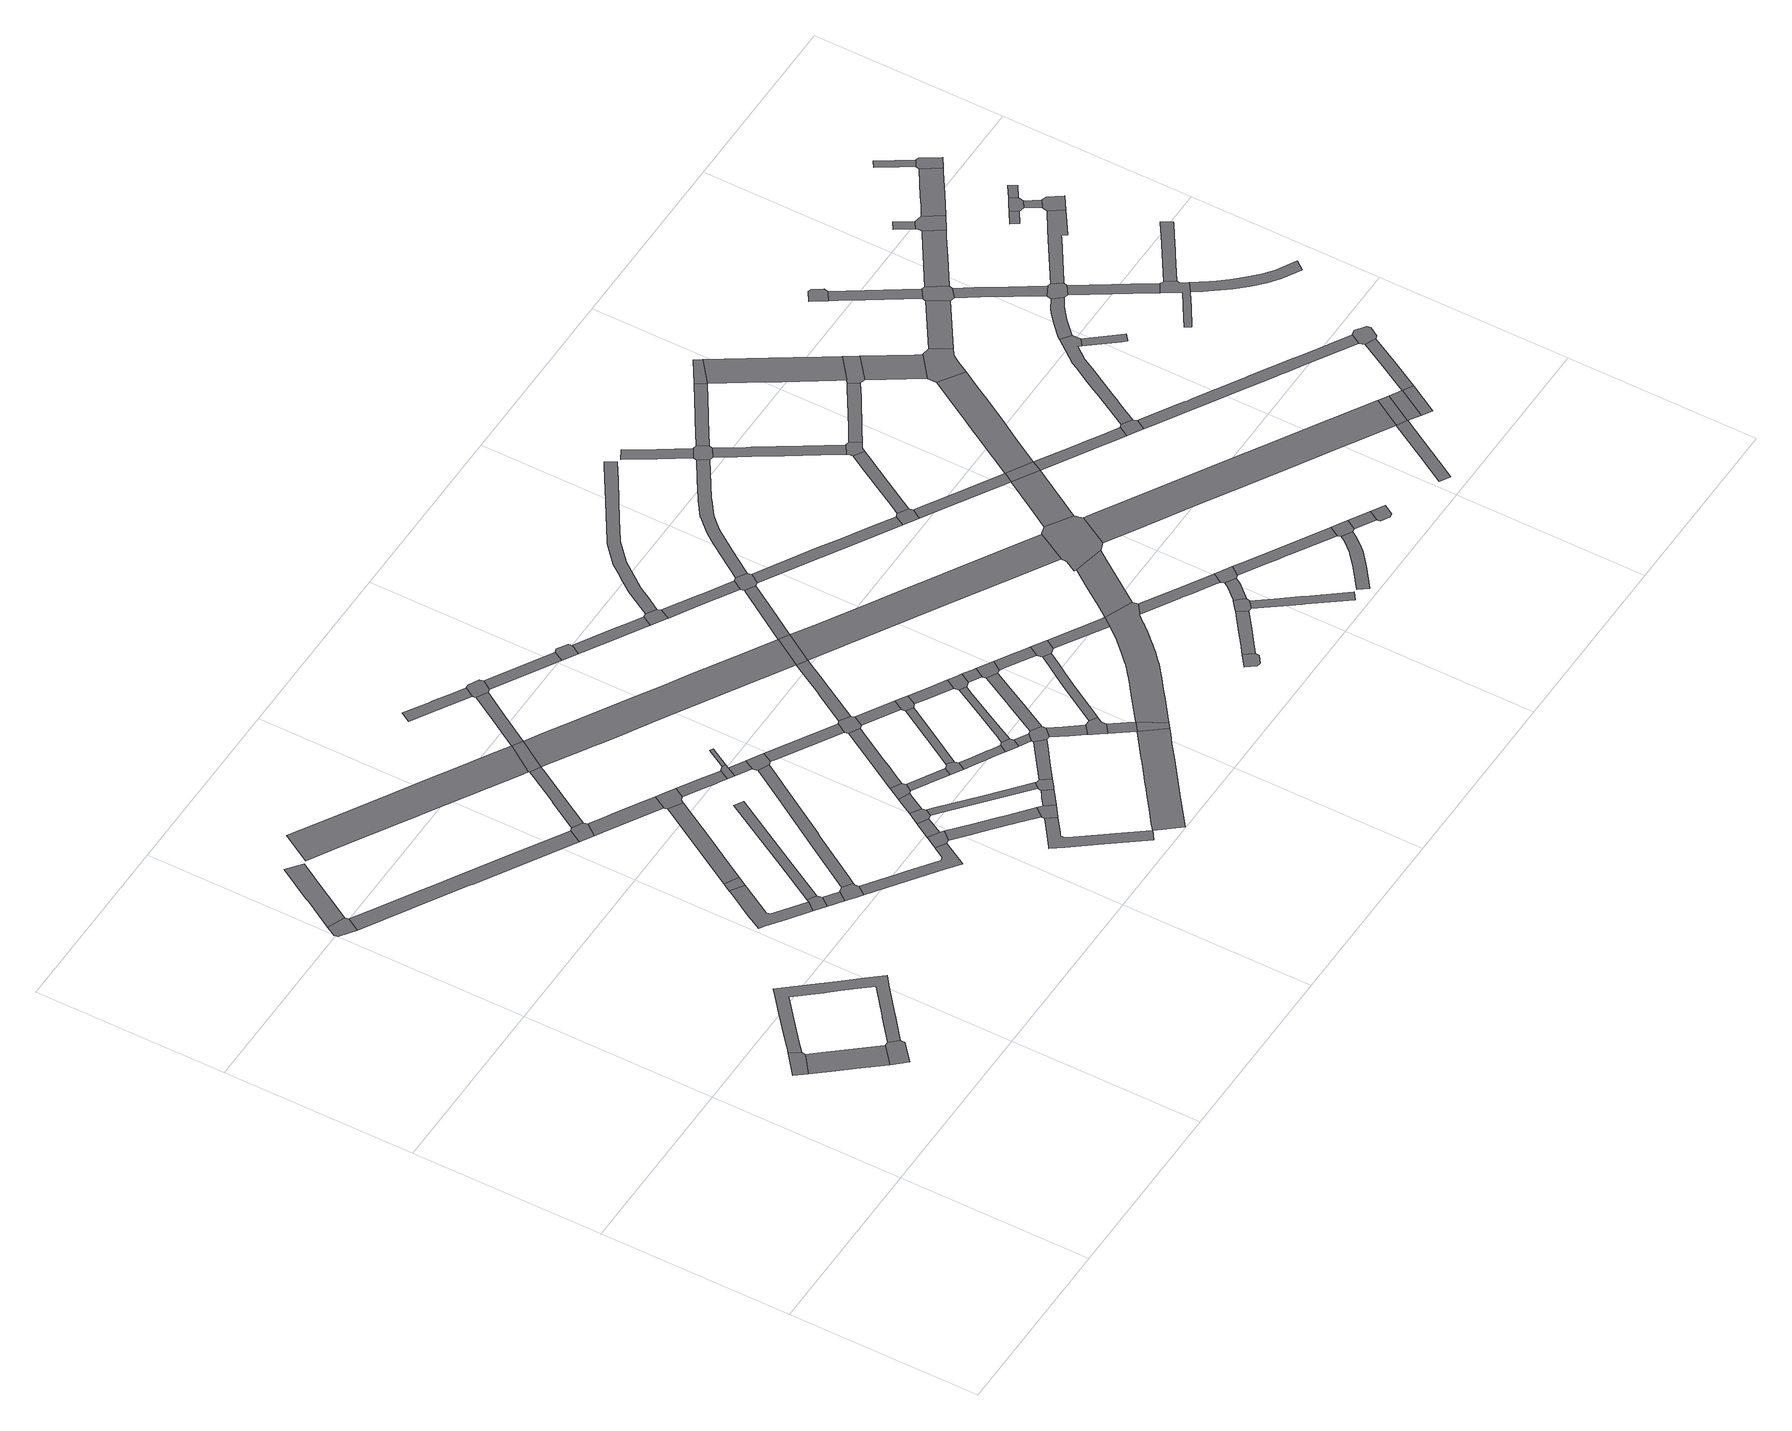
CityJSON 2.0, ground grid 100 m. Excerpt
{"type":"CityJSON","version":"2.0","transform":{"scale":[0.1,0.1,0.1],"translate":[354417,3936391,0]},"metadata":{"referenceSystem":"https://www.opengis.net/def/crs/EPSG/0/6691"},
"CityObjects":{
"road1":{"type":"Road","geometry":[{"type":"MultiSurface","lod":"1","boundaries":[[[0,1,2,3,4]]]}]},
"road2":{"type":"Road","attributes":{"RoadStructureAttribute.sectionType":"1"},"geometry":[{"type":"MultiSurface","lod":"1","boundaries":[[[5,6,7,8,9,10,0,4]]]}]},
"road3":{"type":"Road","geometry":[{"type":"MultiSurface","lod":"1","boundaries":[[[11,12,13,8,7,14]]]}]},
"road4":{"type":"Road","geometry":[{"type":"MultiSurface","lod":"1","boundaries":[[[15,16,17,18,19,20]]]}]},
"road5":{"type":"Road","attributes":{"RoadStructureAttribute.sectionType":"1"},"geometry":[{"type":"MultiSurface","lod":"1","boundaries":[[[1,21,22,23,24,25,26,27,28,29,30,31,32,13,12,33,34,35,36,37,38,39,40,41,42,43,44,45,46,47,2]]]}]},
"road6":{"type":"Road","attributes":{"RoadStructureAttribute.sectionType":"1"},"geometry":[{"type":"MultiSurface","lod":"1","boundaries":[[[48,49,17,16,50,51,52,53]]]}]},
"road7":{"type":"Road","attributes":{"RoadStructureAttribute.sectionType":"1"},"geometry":[{"type":"MultiSurface","lod":"1","boundaries":[[[54,55,56,57,58,59,60,61,62,63,64,65,15,20]]]}]},
"road8":{"type":"Road","attributes":{"RoadStructureAttribute.sectionType":"1"},"geometry":[{"type":"MultiSurface","lod":"1","boundaries":[[[66,67,68,69,70,71,72,73,74,75,76,77,78,79,80]]]}]},
"road9":{"type":"Road","geometry":[{"type":"MultiSurface","lod":"1","boundaries":[[[79,81,82,83,84,80]]]}]},
"road10":{"type":"Road","geometry":[{"type":"MultiSurface","lod":"1","boundaries":[[[85,72,71,86,87]]]}]},
"road11":{"type":"Road","attributes":{"RoadStructureAttribute.sectionType":"1"},"geometry":[{"type":"MultiSurface","lod":"1","boundaries":[[[82,81,88,89]]]}]},
"road12":{"type":"Road","geometry":[{"type":"MultiSurface","lod":"1","boundaries":[[[88,90,91,92,93,94,95,96,89]]]}]},
"road13":{"type":"Road","attributes":{"function":"2","RoadStructureAttribute.sectionType":"1"},"geometry":[{"type":"MultiSurface","lod":"1","boundaries":[[[97,98,99,100,101,102,103,104,105,106,107,108,109,110,111]]]}]},
"road14":{"type":"Road","geometry":[{"type":"MultiSurface","lod":"1","boundaries":[[[112,113,58,57,114,115,116]]]}]},
"road15":{"type":"Road","attributes":{"RoadStructureAttribute.sectionType":"1"},"geometry":[{"type":"MultiSurface","lod":"1","boundaries":[[[117,118,87,86,119,120,121]]]}]},
"road16":{"type":"Road","attributes":{"RoadStructureAttribute.sectionType":"1"},"geometry":[{"type":"MultiSurface","lod":"1","boundaries":[[[122,123,124,125,84,83]]]}]},
"road17":{"type":"Road","attributes":{"RoadStructureAttribute.sectionType":"1"},"geometry":[{"type":"MultiSurface","lod":"1","boundaries":[[[92,126,127,128,129,130,131,132,133,134,135,136,93]]]}]},
"road18":{"type":"Road","attributes":{"RoadStructureAttribute.sectionType":"1"},"geometry":[{"type":"MultiSurface","lod":"1","boundaries":[[[137,138,139,140,116,115,141,142,143]]]}]},
"road19":{"type":"Road","attributes":{"RoadStructureAttribute.sectionType":"1"},"geometry":[{"type":"MultiSurface","lod":"1","boundaries":[[[144,145,146,147,148,149,150,151,96,95]]]}]},
"road20":{"type":"Road","geometry":[{"type":"MultiSurface","lod":"1","boundaries":[[[152,153,154,155,143,142,156,117,121]]]}]},
"road21":{"type":"Road","geometry":[{"type":"MultiSurface","lod":"1","boundaries":[[[157,158,131,130,159,160,161]]]}]},
"road22":{"type":"Road","geometry":[{"type":"MultiSurface","lod":"1","boundaries":[[[162,105,104,163,164,165]]]}]},
"road23":{"type":"Road","attributes":{"RoadStructureAttribute.sectionType":"1"},"geometry":[{"type":"MultiSurface","lod":"1","boundaries":[[[166,167,157,161]]]}]},
"road24":{"type":"Road","attributes":{"RoadStructureAttribute.sectionType":"1"},"geometry":[{"type":"MultiSurface","lod":"1","boundaries":[[[168,169,170,171,154,153,172,173,174,175]]]}]},
"road25":{"type":"Road","geometry":[{"type":"MultiSurface","lod":"1","boundaries":[[[176,167,166,177,178,179]]]}]},
"road26":{"type":"Road","attributes":{"RoadStructureAttribute.sectionType":"1"},"geometry":[{"type":"MultiSurface","lod":"1","boundaries":[[[180,181,182,183,184,185,160,159,186,187,188,189,190,191,192,193,194]]]}]},
"road27":{"type":"Road","geometry":[{"type":"MultiSurface","lod":"1","boundaries":[[[195,196,168,175,197,198]]]}]},
"road28":{"type":"Road","attributes":{"RoadStructureAttribute.sectionType":"1"},"geometry":[{"type":"MultiSurface","lod":"1","boundaries":[[[199,200,201,202,203,176,179]]]}]},
"road29":{"type":"Road","attributes":{"RoadStructureAttribute.sectionType":"1"},"geometry":[{"type":"MultiSurface","lod":"1","boundaries":[[[204,205,206,207,208,209,210,211,212,213,214,215,216]]]}]},
"road30":{"type":"Road","attributes":{"RoadStructureAttribute.sectionType":"1"},"geometry":[{"type":"MultiSurface","lod":"1","boundaries":[[[197,217,218,219,198]]]}]},
"road31":{"type":"Road","geometry":[{"type":"MultiSurface","lod":"1","boundaries":[[[220,201,200,221,222,223,224]]]}]},
"road32":{"type":"Road","attributes":{"RoadStructureAttribute.sectionType":"1"},"geometry":[{"type":"MultiSurface","lod":"1","boundaries":[[[225,105,162,226,227,228]]]}]},
"road33":{"type":"Road","geometry":[{"type":"MultiSurface","lod":"1","boundaries":[[[229,230,196,195]]]}]},
"road34":{"type":"Road","attributes":{"RoadStructureAttribute.sectionType":"1"},"geometry":[{"type":"MultiSurface","lod":"1","boundaries":[[[231,232,233,234,235,236,237,238,239]]]}]},
"road35":{"type":"Road","geometry":[{"type":"MultiSurface","lod":"1","boundaries":[[[149,148,240,241,219,218]]]}]},
"road36":{"type":"Road","geometry":[{"type":"MultiSurface","lod":"1","boundaries":[[[242,194,193,204,216,243]]]}]},
"road37":{"type":"Road","attributes":{"RoadStructureAttribute.sectionType":"1"},"geometry":[{"type":"MultiSurface","lod":"1","boundaries":[[[244,245,178,177,246,247,248,249,250]]]}]},
"road38":{"type":"Road","attributes":{"RoadStructureAttribute.sectionType":"1"},"geometry":[{"type":"MultiSurface","lod":"1","boundaries":[[[251,222,221,252]]]}]},
"road39":{"type":"Road","attributes":{"RoadStructureAttribute.sectionType":"1"},"geometry":[{"type":"MultiSurface","lod":"1","boundaries":[[[253,254,255,256,257,242,243]]]}]},
"road40":{"type":"Road","attributes":{"function":"2","RoadStructureAttribute.sectionType":"1"},"geometry":[{"type":"MultiSurface","lod":"1","boundaries":[[[164,258,259,260,113,112,261,262,263,165,264,265,266,267,268,269,270,271,272,273,274,275,276,277,278,279,280,281,282,162,165]]]}]},
"road41":{"type":"Road","geometry":[{"type":"MultiSurface","lod":"1","boundaries":[[[227,283,284,285,286,239,238,228]]]}]},
"road42":{"type":"Road","attributes":{"RoadStructureAttribute.sectionType":"1"},"geometry":[{"type":"MultiSurface","lod":"1","boundaries":[[[223,287,288,289,290,291,292,293,294,224]]]}]},
"road43":{"type":"Road","attributes":{"RoadStructureAttribute.sectionType":"1"},"geometry":[{"type":"MultiSurface","lod":"1","boundaries":[[[295,296,297,241,240,298,299]]]}]},
"road44":{"type":"Road","geometry":[{"type":"MultiSurface","lod":"1","boundaries":[[[300,301,302,303,251,252,304,305]]]}]},
"road45":{"type":"Road","geometry":[{"type":"MultiSurface","lod":"1","boundaries":[[[249,255,254,306,307,308,309,310,311,312,250]]]}]},
"road46":{"type":"Road","attributes":{"RoadStructureAttribute.sectionType":"1"},"geometry":[{"type":"MultiSurface","lod":"1","boundaries":[[[313,314,315,300,305,316,317,318,319,320]]]}]},
"road47":{"type":"Road","attributes":{"RoadStructureAttribute.sectionType":"1"},"geometry":[{"type":"MultiSurface","lod":"1","boundaries":[[[321,322,284,283,323,324]]]}]},
"road48":{"type":"Road","attributes":{"RoadStructureAttribute.sectionType":"1"},"geometry":[{"type":"MultiSurface","lod":"1","boundaries":[[[325,326,327,328,329,310,309]]]}]},
"road49":{"type":"Road","geometry":[{"type":"MultiSurface","lod":"1","boundaries":[[[330,331,295,299,292,291,332,333]]]}]},
"road50":{"type":"Road","attributes":{"RoadStructureAttribute.sectionType":"1"},"geometry":[{"type":"MultiSurface","lod":"1","boundaries":[[[334,335,336,337,338,339,340,341,342,343,344,345,346,347,348,349,350,211,351]]]}]},
"road51":{"type":"Road","attributes":{"RoadStructureAttribute.sectionType":"1"},"geometry":[{"type":"MultiSurface","lod":"1","boundaries":[[[352,353,354,355,356,357,358,359,302,301]]]}]},
"road52":{"type":"Road","geometry":[{"type":"MultiSurface","lod":"1","boundaries":[[[319,360,361,362,363,364,320]]]}]},
"road53":{"type":"Road","attributes":{"RoadStructureAttribute.sectionType":"1"},"geometry":[{"type":"MultiSurface","lod":"1","boundaries":[[[362,361,365,366]]]}]},
"road54":{"type":"Road","attributes":{"RoadStructureAttribute.sectionType":"1"},"geometry":[{"type":"MultiSurface","lod":"1","boundaries":[[[332,367,368,369,333]]]}]},
"road55":{"type":"Road","geometry":[{"type":"MultiSurface","lod":"1","boundaries":[[[370,371,372,321,324,373]]]}]},
"road56":{"type":"Road","geometry":[{"type":"MultiSurface","lod":"1","boundaries":[[[365,328,327,374,375,376,377,378,366]]]}]},
"road57":{"type":"Road","geometry":[{"type":"MultiSurface","lod":"1","boundaries":[[[379,380,368,367,356,355,381]]]}]},
"road58":{"type":"Road","attributes":{"RoadStructureAttribute.sectionType":"1"},"geometry":[{"type":"MultiSurface","lod":"1","boundaries":[[[382,383,384,385,375,374]]]}]},
"road59":{"type":"Road","attributes":{"RoadStructureAttribute.sectionType":"1"},"geometry":[{"type":"MultiSurface","lod":"1","boundaries":[[[386,387,388,389,390,391,392,393,394,364,363]]]}]},
"road60":{"type":"Road","geometry":[{"type":"MultiSurface","lod":"1","boundaries":[[[384,383,395,396,397,398,399,400,401,402,403]]]}]},
"road61":{"type":"Road","attributes":{"RoadStructureAttribute.sectionType":"1"},"geometry":[{"type":"MultiSurface","lod":"1","boundaries":[[[404,398,397,342]]]}]},
"road62":{"type":"Road","attributes":{"RoadStructureAttribute.sectionType":"1"},"geometry":[{"type":"MultiSurface","lod":"1","boundaries":[[[405,406,407,408,409,410,411,370,373]]]}]},
"road63":{"type":"Road","attributes":{"RoadStructureAttribute.sectionType":"1"},"geometry":[{"type":"MultiSurface","lod":"1","boundaries":[[[412,413,414,415,416,417,379,381]]]}]},
"road64":{"type":"Road","attributes":{"RoadStructureAttribute.sectionType":"1"},"geometry":[{"type":"MultiSurface","lod":"1","boundaries":[[[418,419,420,421,422,423,377,376]]]}]},
"road65":{"type":"Road","geometry":[{"type":"MultiSurface","lod":"1","boundaries":[[[404,342,341,424]]]}]},
"road66":{"type":"Road","geometry":[{"type":"MultiSurface","lod":"1","boundaries":[[[414,425,390,389,426,427,428,415]]]}]},
"road67":{"type":"Road","geometry":[{"type":"MultiSurface","lod":"1","boundaries":[[[275,274,429,430]]]}]},
"road68":{"type":"Road","attributes":{"RoadStructureAttribute.sectionType":"1"},"geometry":[{"type":"MultiSurface","lod":"1","boundaries":[[[426,431,432,433,434,427]]]}]},
"road69":{"type":"Road","geometry":[{"type":"MultiSurface","lod":"1","boundaries":[[[408,435,436,437,438,439,409]]]}]},
"road70":{"type":"Road","attributes":{"RoadStructureAttribute.sectionType":"1"},"geometry":[{"type":"MultiSurface","lod":"1","boundaries":[[[402,440,441,442,443,444,445,446,447,403]]]}]},
"road71":{"type":"Road","geometry":[{"type":"MultiSurface","lod":"1","boundaries":[[[448,449,450,451,433,432,421,420]]]}]},
"road72":{"type":"Road","attributes":{"RoadStructureAttribute.sectionType":"1"},"geometry":[{"type":"MultiSurface","lod":"1","boundaries":[[[452,453,454,449,448,455,456,457]]]}]},
"road73":{"type":"Road","attributes":{"RoadStructureAttribute.sectionType":"1"},"geometry":[{"type":"MultiSurface","lod":"1","boundaries":[[[458,459,460,461,462,463,275,430]]]}]},
"road74":{"type":"Road","attributes":{"RoadStructureAttribute.sectionType":"1"},"geometry":[{"type":"MultiSurface","lod":"1","boundaries":[[[464,465,466,467,437,436,468,469,470]]]}]},
"road75":{"type":"Road","geometry":[{"type":"MultiSurface","lod":"1","boundaries":[[[452,457,444,443,471,472]]]}]},
"road76":{"type":"Road","attributes":{"RoadStructureAttribute.sectionType":"1"},"geometry":[{"type":"MultiSurface","lod":"1","boundaries":[[[473,474,475,476,477,478,479,480,481,482,483,484,485,486,487,488,489,490,491,492,493,494,495,496,497,498,499,500,501,502,503,504,505,506,507,508,509,510,404,424]]]}]},
"road77":{"type":"Road","attributes":{"function":"2","RoadStructureAttribute.sectionType":"1"},"geometry":[{"type":"MultiSurface","lod":"1","boundaries":[[[429,274,511,512,331,330,513,514,429,515,516,517,518,519,520,521,522,523,524,525,526,527,528,529,530,430]]]}]},
"road78":{"type":"Road","geometry":[{"type":"MultiSurface","lod":"1","boundaries":[[[531,464,470,461,460,532,533,534]]]}]},
"road79":{"type":"Road","attributes":{"RoadStructureAttribute.sectionType":"1"},"geometry":[{"type":"MultiSurface","lod":"1","boundaries":[[[471,496,495,472]]]}]},
"road80":{"type":"Road","geometry":[{"type":"MultiSurface","lod":"1","boundaries":[[[535,536,537,538,539,540,541]]]}]},
"road81":{"type":"Road","attributes":{"RoadStructureAttribute.sectionType":"1"},"geometry":[{"type":"MultiSurface","lod":"1","boundaries":[[[438,542,543,544,545,546,547,548,549,550,551,552,553,554,555,556,557,558,559,560,561,562,563,564,439]]]}]},
"road82":{"type":"Road","attributes":{"RoadStructureAttribute.sectionType":"1"},"geometry":[{"type":"MultiSurface","lod":"1","boundaries":[[[565,566,567,568,569,537,536,570,571,572]]]}]},
"road83":{"type":"Road","attributes":{"RoadStructureAttribute.sectionType":"1"},"geometry":[{"type":"MultiSurface","lod":"1","boundaries":[[[573,574,575,576,577,578,579,580,581,582,583,533,532]]]}]},
"road84":{"type":"Road","attributes":{"RoadStructureAttribute.sectionType":"1"},"geometry":[{"type":"MultiSurface","lod":"1","boundaries":[[[584,585,586,587,588,589,590,591,592,593,594,595,596,597,598,599,600,601,602,603,604,605,606,531,534]]]}]},
"road85":{"type":"Road","geometry":[{"type":"MultiSurface","lod":"1","boundaries":[[[607,608,609,610,611,612,495,494]]]}]},
"road86":{"type":"Road","attributes":{"RoadStructureAttribute.sectionType":"1"},"geometry":[{"type":"MultiSurface","lod":"1","boundaries":[[[613,614,493,492,615,616,617,618,619,620,621,622]]]}]},
"road87":{"type":"Road","geometry":[{"type":"MultiSurface","lod":"1","boundaries":[[[623,624,625,626,565,572,627,628]]]}]},
"road88":{"type":"Road","attributes":{"RoadStructureAttribute.sectionType":"1"},"geometry":[{"type":"MultiSurface","lod":"1","boundaries":[[[629,630,625,624,631,632,633,634]]]}]},
"road89":{"type":"Road","attributes":{"RoadStructureAttribute.sectionType":"1"},"geometry":[{"type":"MultiSurface","lod":"1","boundaries":[[[627,635,636,637,638,639,640,641,642,643,628]]]}]},
"road90":{"type":"Road","geometry":[{"type":"MultiSurface","lod":"1","boundaries":[[[621,634,633,644,645,646,622]]]}]},
"road91":{"type":"Road","geometry":[{"type":"MultiSurface","lod":"1","boundaries":[[[577,647,648,649,650,651,652,578]]]}]},
"road92":{"type":"Road","geometry":[{"type":"MultiSurface","lod":"1","boundaries":[[[653,654,655,656,657,658,522,521,659,660,610,609]]]}]},
"road93":{"type":"Road","attributes":{"RoadStructureAttribute.sectionType":"1"},"geometry":[{"type":"MultiSurface","lod":"1","boundaries":[[[661,662,663,664,665,666,667]]]}]},
"road94":{"type":"Road","geometry":[{"type":"MultiSurface","lod":"1","boundaries":[[[594,593,668,669,670,671,661,667]]]}]},
"road95":{"type":"Road","attributes":{"RoadStructureAttribute.sectionType":"1"},"geometry":[{"type":"MultiSurface","lod":"1","boundaries":[[[672,673,674,675,652,651,676,677,678,679,680,681]]]}]},
"road96":{"type":"Road","attributes":{"RoadStructureAttribute.sectionType":"1"},"geometry":[{"type":"MultiSurface","lod":"1","boundaries":[[[682,649,648,683,684,685,686,687]]]}]},
"road97":{"type":"Road","attributes":{"RoadStructureAttribute.sectionType":"1"},"geometry":[{"type":"MultiSurface","lod":"1","boundaries":[[[644,688,689,690,691,692,693,694,695,696,645]]]}]},
"road98":{"type":"Road","attributes":{"RoadStructureAttribute.sectionType":"1"},"geometry":[{"type":"MultiSurface","lod":"1","boundaries":[[[697,698,699,700,701,702,703,704,705,706,707,708,709,710]]]}]},
"road99":{"type":"Road","attributes":{"RoadStructureAttribute.sectionType":"1"},"geometry":[{"type":"MultiSurface","lod":"1","boundaries":[[[711,656,655,712,713,714,686]]]}]},
"road100":{"type":"Road","attributes":{"RoadStructureAttribute.sectionType":"1"},"geometry":[{"type":"MultiSurface","lod":"1","boundaries":[[[715,716,717,718,719,720,669,668,721,722,723,724,725,726]]]}]},
"road101":{"type":"Road","geometry":[{"type":"MultiSurface","lod":"1","boundaries":[[[727,681,680,728,729,730,715,726]]]}]},
"road102":{"type":"Road","attributes":{"RoadStructureAttribute.sectionType":"1"},"geometry":[{"type":"MultiSurface","lod":"1","boundaries":[[[731,732,671,670,733,734,735,736,737]]]}]},
"road103":{"type":"Road","geometry":[{"type":"MultiSurface","lod":"1","boundaries":[[[686,714,738,687]]]}]},
"road104":{"type":"Road","geometry":[{"type":"MultiSurface","lod":"1","boundaries":[[[739,740,741,693,692,697,710]]]}]},
"road105":{"type":"Road","attributes":{"RoadStructureAttribute.sectionType":"1"},"geometry":[{"type":"MultiSurface","lod":"1","boundaries":[[[742,740,739,743,744]]]}]},
"road106":{"type":"Road","geometry":[{"type":"MultiSurface","lod":"1","boundaries":[[[743,745,746,747,748,749,750,744]]]}]},
"road107":{"type":"Road","attributes":{"RoadStructureAttribute.sectionType":"1"},"geometry":[{"type":"MultiSurface","lod":"1","boundaries":[[[751,752,753,730,729,754,755,756]]]}]},
"road108":{"type":"Road","attributes":{"RoadStructureAttribute.sectionType":"1"},"geometry":[{"type":"MultiSurface","lod":"1","boundaries":[[[757,758,759,760,761,762,763,764,738,714]]]}]},
"road109":{"type":"Road","attributes":{"function":"2","RoadStructureAttribute.sectionType":"1"},"geometry":[{"type":"MultiSurface","lod":"1","boundaries":[[[765,766,767,768,769,770,771,654,653,772,773,774,775,776,777,778]]]}]},
"road110":{"type":"Road","geometry":[{"type":"MultiSurface","lod":"1","boundaries":[[[779,780,781,782,737,736,783]]]}]},
"road111":{"type":"Road","attributes":{"RoadStructureAttribute.sectionType":"1"},"geometry":[{"type":"MultiSurface","lod":"1","boundaries":[[[784,785,786,787,788,789,790,791,792,793,794,795,687,738]]]}]},
"road112":{"type":"Road","attributes":{"RoadStructureAttribute.sectionType":"1"},"geometry":[{"type":"MultiSurface","lod":"1","boundaries":[[[796,797,798,799,800,801,802,803,804,805,806,807,779,783]]]}]},
"road113":{"type":"Road","geometry":[{"type":"MultiSurface","lod":"1","boundaries":[[[808,761,760,809,810,811,812]]]}]},
"road114":{"type":"Road","geometry":[{"type":"MultiSurface","lod":"1","boundaries":[[[813,814,802,801,751,756]]]}]},
"road115":{"type":"Road","attributes":{"RoadStructureAttribute.sectionType":"1"},"geometry":[{"type":"MultiSurface","lod":"1","boundaries":[[[815,816,817,814,813]]]}]},
"road116":{"type":"Road","geometry":[{"type":"MultiSurface","lod":"1","boundaries":[[[818,816,815,790,789,819,820,821]]]}]},
"road117":{"type":"Road","attributes":{"RoadStructureAttribute.sectionType":"1"},"geometry":[{"type":"MultiSurface","lod":"1","boundaries":[[[822,823,824,825,826,827,828,829,830,831,832,833,834,835,836,837,838,839,840,841,808,812]]]}]},
"road118":{"type":"Road","attributes":{"RoadStructureAttribute.sectionType":"1"},"geometry":[{"type":"MultiSurface","lod":"1","boundaries":[[[842,843,844,778,845,846,847,848,849,844,850]]]}]},
"road119":{"type":"Road","geometry":[{"type":"MultiSurface","lod":"1","boundaries":[[[844,843,765,778]]]}]},
"road120":{"type":"Road","attributes":{"RoadStructureAttribute.sectionType":"1"},"geometry":[{"type":"MultiSurface","lod":"1","boundaries":[[[851,852,853,854,855,856,857,858,859,860,811,810,861,862,863,864,865,866,867,868,869,870,871,872]]]}]},
"road121":{"type":"Road","attributes":{"RoadStructureAttribute.sectionType":"1"},"geometry":[{"type":"MultiSurface","lod":"1","boundaries":[[[873,874,818,821]]]}]},
"road122":{"type":"Road","geometry":[{"type":"MultiSurface","lod":"1","boundaries":[[[875,876,877,878,879,880,881]]]}]},
"road123":{"type":"Road","geometry":[{"type":"MultiSurface","lod":"1","boundaries":[[[882,842,850,883]]]}]},
"road124":{"type":"Road","attributes":{"RoadStructureAttribute.sectionType":"1"},"geometry":[{"type":"MultiSurface","lod":"1","boundaries":[[[830,884,885,886,831]]]}]},
"road125":{"type":"Road","attributes":{"RoadStructureAttribute.sectionType":"1"},"geometry":[{"type":"MultiSurface","lod":"1","boundaries":[[[887,877,876,888,889,890,891]]]}]},
"road126":{"type":"Road","geometry":[{"type":"MultiSurface","lod":"1","boundaries":[[[892,893,894,895,833,832,896,897,898,899,900]]]}]},
"road127":{"type":"Road","geometry":[{"type":"MultiSurface","lod":"1","boundaries":[[[901,891,890,874,873,902,903,904]]]}]},
"road128":{"type":"Road","attributes":{"RoadStructureAttribute.sectionType":"1"},"geometry":[{"type":"MultiSurface","lod":"1","boundaries":[[[905,906,842,882,907,908]]]}]},
"road129":{"type":"Road","attributes":{"RoadStructureAttribute.sectionType":"1"},"geometry":[{"type":"MultiSurface","lod":"1","boundaries":[[[909,910,903,902,911,912,913]]]}]},
"road130":{"type":"Road","geometry":[{"type":"MultiSurface","lod":"1","boundaries":[[[899,914,915,916,917,913,912,900]]]}]},
"road131":{"type":"Road","geometry":[{"type":"MultiSurface","lod":"1","boundaries":[[[918,919,920,921,872,871,905,908]]]}]},
"road132":{"type":"Road","attributes":{"RoadStructureAttribute.sectionType":"1"},"geometry":[{"type":"MultiSurface","lod":"1","boundaries":[[[922,923,924,925,926,927,901,904]]]}]},
"road133":{"type":"Road","geometry":[{"type":"MultiSurface","lod":"1","boundaries":[[[928,929,930,931,932,933,934,935,936,937,938,939,940,941,942]]]}]},
"road134":{"type":"Road","attributes":{"RoadStructureAttribute.sectionType":"1"},"geometry":[{"type":"MultiSurface","lod":"1","boundaries":[[[941,943,944,915,914,945,946,942]]]}]},
"road135":{"type":"Road","attributes":{"RoadStructureAttribute.sectionType":"1"},"geometry":[{"type":"MultiSurface","lod":"1","boundaries":[[[947,948,949,950]]]}]},
"road136":{"type":"Road","attributes":{"RoadStructureAttribute.sectionType":"1"},"geometry":[{"type":"MultiSurface","lod":"1","boundaries":[[[951,952,953,917,916,954,955,956,957,958,959]]]}]},
"road137":{"type":"Road","geometry":[{"type":"MultiSurface","lod":"1","boundaries":[[[960,961,947,950,962,926,925]]]}]},
"road138":{"type":"Road","attributes":{"RoadStructureAttribute.sectionType":"1"},"geometry":[{"type":"MultiSurface","lod":"1","boundaries":[[[963,964,965,966,967,968,969,970,971,972,936,935,973,974,975,976,977,978,979]]]}]},
"road139":{"type":"Road","attributes":{"RoadStructureAttribute.sectionType":"1"},"geometry":[{"type":"MultiSurface","lod":"1","boundaries":[[[980,981,982,939,938,983,984,985,986,987,988]]]}]},
"road140":{"type":"Road","attributes":{"RoadStructureAttribute.sectionType":"1"},"geometry":[{"type":"MultiSurface","lod":"1","boundaries":[[[989,990,991,992]]]}]},
"road141":{"type":"Road","attributes":{"RoadStructureAttribute.sectionType":"1"},"geometry":[{"type":"MultiSurface","lod":"1","boundaries":[[[993,994,995,996,997,998,999,1000,961,960]]]}]},
"road142":{"type":"Road","geometry":[{"type":"MultiSurface","lod":"1","boundaries":[[[1001,1002,1003,1004,1005,989,992]]]}]},
"road143":{"type":"Road","attributes":{"RoadStructureAttribute.sectionType":"1"},"geometry":[{"type":"MultiSurface","lod":"1","boundaries":[[[1001,1006,1007,1002]]]}]},
"road144":{"type":"Road","geometry":[{"type":"MultiSurface","lod":"1","boundaries":[[[958,1008,1009,1007,1006,959]]]}]},
"road145":{"type":"Road","attributes":{"RoadStructureAttribute.sectionType":"1"},"geometry":[{"type":"MultiSurface","lod":"1","boundaries":[[[1003,1010,1011,1004]]]}]},
"road146":{"type":"Road","attributes":{"RoadStructureAttribute.sectionType":"1"},"geometry":[{"type":"MultiSurface","lod":"1","boundaries":[[[1012,1013,1014,1015,1016,1017]]]}]},
"road147":{"type":"Road","geometry":[{"type":"MultiSurface","lod":"1","boundaries":[[[996,995,1018,1019,1012,1017]]]}]}
},
"vertices":[
[451,773,0],[453,793,0],[420,845,0],[307,754,0],[352,698,0],
[432,600,0],[493,525,0],[591,406,0],[686,487,0],[581,615,0],[515,696,0],
[748,419,0],[747,442,0],[706,486,0],[653,336,0],
[125,3003,0],[120,3022,0],[31,3060,0],[1,3007,0],[5,2988,0],[83,2934,0],
[507,839,0],[583,903,0],[637,948,0],[724,1022,0],[830,895,0],[837,887,0],[880,836,0],[942,762,0],[985,711,0],[959,690,0],[840,594,0],[834,590,0],[871,542,0],[878,548,0],[1011,656,0],[1053,689,0],[1070,703,0],[1017,767,0],[935,864,0],[884,925,0],[869,943,0],[731,1107,0],[694,1075,0],[614,1008,0],[542,947,0],[452,871,0],[446,866,0],
[138,3238,0],[126,3217,0],[203,3161,0],[220,3189,0],[321,3356,0],[245,3416,0],
[328,2788,0],[586,2636,0],[602,2626,0],[1079,2343,0],[1120,2412,0],[881,2554,0],[728,2645,0],[638,2698,0],[627,2704,0],[506,2776,0],[440,2816,0],[256,2925,0],
[1262,1266,0],[1179,1326,0],[1132,1360,0],[1129,1380,0],[1222,1537,0],[1230,1550,0],[1163,1595,0],[1147,1568,0],[1064,1428,0],[1057,1416,0],[1027,1360,0],[1056,1341,0],[1141,1279,0],[1247,1202,0],[1287,1248,0],
[1306,1159,0],[1342,1208,0],[1337,1235,0],[1294,1260,0],
[1183,1629,0],[1259,1599,0],[1188,1637,0],
[1376,1108,0],[1412,1157,0],
[1387,1099,0],[1421,1075,0],[1452,1052,0],[1488,1100,0],[1485,1120,0],[1492,1131,0],[1441,1162,0],
[341,3360,0],[494,3269,0],[765,3108,0],[835,3067,0],[877,3042,0],[1166,2870,0],[1304,2788,0],[1341,2768,0],[1443,2917,0],[1345,2975,0],[1179,3073,0],[1092,3125,0],[926,3223,0],[697,3358,0],[433,3515,0],
[1191,2387,0],[1139,2417,0],[1117,2321,0],[1146,2303,0],[1196,2367,0],
[1463,2099,0],[1454,2084,0],[1339,1734,0],[1394,1825,0],[1532,2058,0],
[1469,1461,0],[1680,1824,0],[1635,1850,0],[1418,1474,0],
[1630,923,0],[1783,812,0],[1850,763,0],[1883,818,0],[1926,891,0],[1875,922,0],[1840,864,0],[1821,859,0],[1677,963,0],[1665,972,0],[1648,984,0],
[1481,2199,0],[1452,2216,0],[1312,2299,0],[1281,2317,0],[1185,2281,0],[1459,2119,0],[1499,2188,0],
[1514,1165,0],[1669,1413,0],[1680,1430,0],[1800,1621,0],[1939,1842,0],[1884,1867,0],[1775,1694,0],[1608,1428,0],
[1543,2076,0],[1562,2082,0],[1593,2133,0],[1547,2161,0],[1460,2112,0],
[1913,987,0],[1901,966,0],[1946,895,0],[1985,941,0],[1968,955,0],
[1495,2886,0],[1345,2766,0],[1344,2763,0],[1398,2734,0],
[2016,1040,0],[1962,1069,0],
[1793,2014,0],[1749,2040,0],[1711,2063,0],[1634,2109,0],[1664,2021,0],[1716,1990,0],[1719,1988,0],[1763,1962,0],
[2000,1133,0],[2038,1045,0],[2059,1080,0],[2054,1101,0],
[2300,675,0],[2223,739,0],[2209,752,0],[2186,771,0],[2114,832,0],[2107,838,0],[2004,846,0],[2027,826,0],[2068,792,0],[2174,702,0],[2185,693,0],[2205,676,0],[2221,663,0],[2289,605,0],[2328,651,0],
[1838,2012,0],[1821,2022,0],[1797,1942,0],[1827,1994,0],
[2100,1179,0],[2111,1197,0],[2052,1220,0],[2046,1211,0],[2011,1152,0],
[2289,585,0],[2237,547,0],[2145,480,0],[2134,472,0],[2178,414,0],[2271,291,0],[2426,87,0],[2474,123,0],[2255,413,0],[2229,448,0],[2231,468,0],[2246,479,0],[2324,537,0],
[1814,1933,0],[1876,1896,0],[1906,1948,0],
[2076,1261,0],[2125,1202,0],[2150,1239,0],[2145,1259,0],[2093,1290,0],
[1539,3072,0],[1590,3039,0],[1677,3180,0],[1625,3211,0],
[1896,2113,0],[1879,2123,0],
[1575,3327,0],[1497,3374,0],[1496,3374,0],[1367,3451,0],[1337,3399,0],[1376,3375,0],[1466,3322,0],[1620,3230,0],[1652,3281,0],
[1958,1848,0],[1988,1900,0],
[2351,631,0],[2387,583,0],
[2274,896,0],[2086,1057,0],[2110,984,0],[2243,871,0],[2404,734,0],[2435,709,0],[2460,738,0],
[2330,1137,0],[2302,1099,0],
[2439,622,0],[2467,643,0],[2432,690,0],[2408,673,0],[2394,663,0],
[1325,2730,0],[1239,2584,0],[1232,2573,0],[1282,2541,0],[1290,2554,0],[1377,2700,0],[1521,2658,0],[1578,2624,0],[1627,2595,0],[1665,2572,0],[1761,2516,0],[1831,2475,0],[1935,2414,0],[2087,2324,0],[2222,2245,0],[2227,2242,0],[2544,2055,0],[2641,2207,0],[2450,2320,0],[2250,2438,0],[2195,2471,0],[2125,2512,0],[1964,2608,0],[1713,2757,0],[1593,2828,0],
[1696,3185,0],[1730,3235,0],[1725,3255,0],[1672,3283,0],
[2179,1317,0],[2209,1367,0],[2232,1406,0],[2322,1558,0],[2347,1600,0],[2295,1630,0],[2180,1436,0],[2138,1366,0],
[2321,1702,0],[2300,1714,0],[1999,1894,0],[1986,1831,0],[2290,1650,0],
[2390,1102,0],[2385,1122,0],[2353,1149,0],[2349,1142,0],[2355,1069,0],[2367,1062,0],
[2480,652,0],[2504,670,0],[2507,672,0],[2521,683,0],[2485,731,0],[2472,732,0],[2465,733,0],
[2533,1019,0],[2525,1024,0],[2451,1067,0],[2420,1031,0],[2470,1003,0],[2511,980,0],[2558,953,0],[2581,992,0],
[2053,3044,0],[1910,3129,0],[1882,3075,0],[2022,2993,0],
[2607,746,0],[2690,807,0],[2720,830,0],[2677,872,0],[2608,821,0],
[2391,1677,0],[2340,1709,0],[2367,1605,0],[2397,1657,0],
[2599,29,0],[2734,131,0],[2772,159,0],[2785,169,0],[2906,260,0],[2988,323,0],[3036,359,0],[3066,381,0],[2976,501,0],[2854,409,0],[2815,380,0],[2781,354,0],[2706,298,0],[2700,293,0],[2644,251,0],[2601,219,0],[2510,150,0],[2567,5,0],
[2485,1289,0],[2557,1410,0],[2565,1424,0],[2584,1456,0],[2549,1476,0],[2503,1400,0],[2449,1310,0],[2368,1175,0],
[2609,923,0],[2620,918,0],[2642,958,0],[2638,977,0],[2601,998,0],
[2676,886,0],[2710,918,0],
[2545,1500,0],[2576,1552,0],[2542,1572,0],
[2129,2999,0],[2124,3019,0],[2072,3050,0],[2096,2949,0],
[2740,827,0],[2782,871,0],[2780,891,0],[2729,923,0],[2721,921,0],
[2635,1517,0],[2617,1528,0],[2605,1465,0],
[2793,754,0],[2841,687,0],[2890,722,0],[2829,806,0],
[2699,1092,0],[2729,1148,0],[2802,1283,0],[2820,1313,0],[2787,1334,0],[2696,1167,0],[2642,1069,0],[2621,1031,0],[2611,1014,0],
[2855,668,0],[2874,642,0],[2896,611,0],[2945,646,0],[2944,667,0],[2944,676,0],[2951,687,0],[2958,700,0],[2920,723,0],
[3024,537,0],
[2119,2935,0],[2279,2840,0],[2383,2779,0],[2419,2757,0],[2450,2809,0],[2360,2863,0],[2318,2888,0],
[2616,1459,0],[2665,1430,0],[2783,1360,0],[2813,1412,0],[2754,1447,0],[2749,1450,0],
[2868,1053,0],[2870,1056,0],[2967,1235,0],[2915,1266,0],[2820,1091,0],[2815,1081,0],
[3094,402,0],
[2786,1342,0],[2848,1322,0],[2879,1374,0],[2859,1385,0],
[2596,2025,0],[2692,2177,0],
[2903,1289,0],[2910,1285,0],[2941,1337,0],[2939,1338,0],
[2498,2710,0],[2499,2709,0],[2527,2763,0],[2522,2782,0],[2470,2812,0],
[3084,906,0],[3123,968,0],[3157,1021,0],[3200,1088,0],[3161,1111,0],[3144,1085,0],[3084,992,0],[3047,932,0],
[2986,1240,0],[3022,1289,0],[2981,1313,0],[2971,1319,0],
[3185,1191,0],[3165,1203,0],[3117,1232,0],[3009,1227,0],[3132,1154,0],[3154,1140,0],
[2790,2328,0],[2874,2459,0],[2879,2467,0],[2827,2497,0],[2823,2491,0],[2738,2358,0],
[2856,2568,0],[2718,2649,0],[2712,2653,0],[2699,2661,0],[2580,2661,0],[2669,2609,0],[2823,2517,0],
[3230,1095,0],[3260,1146,0],
[3229,504,0],[3237,510,0],[3254,523,0],[3265,532,0],[3319,572,0],[3356,602,0],[3389,628,0],[3402,641,0],[3424,661,0],[3443,679,0],[3466,702,0],[3481,717,0],[3508,746,0],[3515,753,0],[3547,788,0],[3549,791,0],[3576,821,0],[3577,822,0],[3613,867,0],[3616,866,0],[3668,904,0],[3663,933,0],[3519,992,0],[3483,944,0],[3450,904,0],[3423,873,0],[3417,867,0],[3361,810,0],[3356,804,0],[3321,770,0],[3319,767,0],[3291,742,0],[3263,719,0],[3255,713,0],[3227,691,0],[3213,681,0],[3192,664,0],[3162,641,0],
[2441,1879,0],[2435,1870,0],[2492,1848,0],[2520,1895,0],[2622,2009,0],[2736,1942,0],[2761,1927,0],[2964,1806,0],[3176,1682,0],[3572,1447,0],[3734,1350,0],[3822,1507,0],[3708,1575,0],[3579,1651,0],[3473,1714,0],[3272,1832,0],[3270,1834,0],[2997,1995,0],[2800,2112,0],[2701,2171,0],
[2876,2573,0],[2899,2472,0],[2932,2522,0],[2927,2542,0],
[3671,264,0],[3674,285,0],[3637,332,0],[3605,308,0],[3575,285,0],[3611,237,0],[3631,234,0],
[2559,2843,0],[2601,2915,0],[2708,3056,0],[2804,3144,0],[2808,3146,0],[2921,3217,0],[3023,3281,0],[3132,3348,0],[3133,3349,0],[3230,3410,0],[3198,3461,0],[3177,3448,0],[3051,3369,0],[2988,3330,0],[2778,3198,0],[2768,3192,0],[2764,3189,0],[2663,3097,0],[2619,3038,0],[2609,3025,0],[2555,2954,0],[2550,2947,0],[2541,2931,0],
[3856,498,0],[3838,484,0],[3751,418,0],[3696,377,0],[3696,376,0],[3742,336,0],[3780,365,0],[3888,447,0],
[3163,2316,0],[3186,2302,0],[3378,2187,0],[3433,2154,0],[3550,2085,0],[3580,2137,0],[3464,2206,0],[3382,2255,0],[3331,2285,0],[3230,2346,0],[3192,2369,0],
[2983,2625,0],[3011,2665,0],[3063,2742,0],[3099,2791,0],[3139,2833,0],[3163,2859,0],[3245,2919,0],[3251,2923,0],[3321,2967,0],[3455,3053,0],[3424,3104,0],[3322,3039,0],[3220,2974,0],[3212,2969,0],[3125,2907,0],[3119,2900,0],[3095,2874,0],[3052,2829,0],[3020,2786,0],[3009,2770,0],[2959,2695,0],[2931,2655,0],[2915,2631,0],
[3772,1085,0],[3835,1171,0],[3871,1223,0],[3710,1255,0],[3643,1162,0],[3567,1057,0],
[3943,741,0],[3840,802,0],[3795,759,0],[3810,750,0],[3853,724,0],[3908,692,0],[3957,663,0],[3970,655,0],[3978,650,0],[4008,702,0],
[3945,479,0],[3949,496,0],[3910,543,0],[3873,512,0],[3907,444,0],[3944,476,0],
[3970,608,0],[3915,546,0],[3958,503,0],[4019,573,0],[4035,600,0],[3983,631,0],
[4049,257,0],[4053,252,0],[4057,246,0],[4196,64,0],[4236,93,0],[4098,273,0],[4095,278,0],[4089,286,0],[4015,383,0],
[4054,605,0],[4091,653,0],[4048,679,0],
[3569,2073,0],[3626,2040,0],[3657,2091,0],[3652,2109,0],[3651,2111,0],[3600,2142,0],
[3918,1240,0],[4009,1397,0],[3998,1441,0],[3870,1521,0],[3849,1515,0],[3828,1509,0],[3735,1323,0],[3700,1262,0],
[3479,3155,0],[3391,3294,0],[3304,3432,0],[3250,3405,0],[3337,3267,0],[3340,3262,0],[3428,3124,0],
[3475,3048,0],[3526,3081,0],[3531,3100,0],[3499,3151,0],
[3761,2417,0],[3726,2358,0],[3719,2346,0],[3625,2185,0],[3746,2273,0],[3769,2312,0],[3816,2391,0],[3829,2413,0],[3862,2469,0],[3809,2500,0],
[3838,1984,0],[3657,2021,0],[3759,1960,0],[3804,1933,0],[4037,1795,0],[4068,1846,0],
[4193,523,0],[4231,501,0],[4283,470,0],[4296,462,0],[4501,340,0],[4532,392,0],[4331,511,0],[4314,521,0],[4132,629,0],
[4506,321,0],[4487,291,0],[4439,236,0],[4438,236,0],[4377,183,0],[4367,175,0],[4257,91,0],[4293,43,0],[4406,129,0],[4414,136,0],[4481,193,0],[4494,208,0],[4535,256,0],[4558,291,0],
[3944,1643,0],[4074,1566,0],[4103,1614,0],[4167,1719,0],
[3852,2565,0],[3699,2808,0],[3690,2821,0],[3684,2831,0],[3622,2929,0],[3610,2947,0],[3536,2953,0],[3571,2897,0],[3639,2790,0],[3650,2772,0],[3739,2631,0],[3801,2533,0],
[3809,2520,0],[3874,2489,0],[3904,2508,0],[3872,2560,0],
[3659,3251,0],[3638,3238,0],[3671,3187,0],[3673,3188,0],[3692,3200,0],[3863,3307,0],[3831,3357,0],
[4197,1772,0],
[4578,295,0],[4608,347,0],[4571,369,0],
[4665,313,0],[4679,235,0],[4710,287,0],
[4684,216,0],[4727,190,0],[4735,192,0],[4746,195,0],[4777,247,0],[4744,267,0],
[4189,2757,0],[4163,2740,0],[3955,2611,0],[3972,2550,0],[4142,2655,0],[4222,2705,0],
[4408,1576,0],[4452,1550,0],[4470,1539,0],[4555,1489,0],[4585,1540,0],[4504,1588,0],[4439,1627,0],[4374,1666,0],
[5330,614,0],[5031,792,0],[4806,925,0],[4692,993,0],[4288,1233,0],[4183,1295,0],[4068,1363,0],[4054,1159,0],[4347,987,0],[4582,848,0],[4811,713,0],[5012,595,0],[5039,578,0],[5239,460,0],
[3983,3401,0],[3979,3406,0],[3967,3425,0],[3959,3438,0],[3864,3307,0],
[4286,1920,0],[4355,2034,0],[4409,2125,0],[4429,2158,0],[4474,2233,0],[4529,2325,0],[4404,2408,0],[4283,2205,0],[4262,2170,0],[4236,2127,0],[4195,2059,0],[4183,2038,0],
[3961,3154,0],[4026,3053,0],[4035,3038,0],[4047,3019,0],[4180,2810,0],[4207,2768,0],[4324,2863,0],[4229,3013,0],[4206,3049,0],[4175,3099,0],[4152,3134,0],[4146,3144,0],
[4604,1546,0],[4579,1474,0],[4631,1444,0],[4662,1496,0],[4656,1515,0],
[4250,2699,0],[4368,2794,0],
[4404,2458,0],[4523,2551,0],[4504,2580,0],
[4567,2545,0],[4566,2388,0],[4591,2429,0],[4625,2451,0],
[4711,1614,0],[4728,1644,0],[4741,1666,0],[4750,1682,0],[4831,1824,0],[4838,1837,0],[4873,1899,0],[4926,1967,0],[4939,1953,0],[4974,1981,0],[4972,2024,0],[4923,2062,0],[4877,2003,0],[4823,1933,0],[4806,1903,0],[4794,1881,0],[4766,1832,0],[4730,1768,0],[4714,1742,0],[4687,1694,0],
[5441,548,0],[5382,584,0],[5291,430,0],[5125,267,0],[5033,112,0],[5084,81,0],[5113,130,0],[5177,237,0],[5350,395,0],
[5403,1055,0],[5366,1077,0],[5162,1199,0],[5143,1210,0],[5138,1213,0],[4911,1347,0],[4887,1361,0],[4877,1367,0],[4830,1396,0],[4758,1438,0],[4661,1426,0],[4769,1362,0],[4858,1309,0],[4880,1296,0],[5111,1159,0],[5214,1097,0],[5251,1076,0],[5270,1064,0],[5337,1025,0],[5425,972,0],[5596,871,0],[5627,923,0],
[4875,2615,0],[4820,2711,0],
[4565,3142,0],[4594,3096,0],[4645,3128,0],[4648,3149,0],[4617,3200,0],[4597,3204,0],[4546,3172,0],
[5493,518,0],[5401,364,0],
[5053,1810,0],[5071,1787,0],[5106,1815,0],
[4736,2984,0],[4619,3057,0],[4685,2952,0],[4825,2731,0],[4875,2764,0],
[5066,2193,0],[5050,2180,0],[4998,2137,0],[4933,2075,0],[4981,2035,0],[5044,2095,0],[5108,2147,0],[5162,2177,0],[5121,2223,0],
[4895,2760,0],[4904,2609,0],[4951,2647,0],[4954,2667,0],
[5604,842,0],[5528,704,0],[5580,674,0],[5659,817,0],
[5042,2502,0],[5005,2562,0],[4967,2509,0],[5129,2252,0],[5183,2279,0],
[5182,2172,0],[5232,2205,0],[5238,2225,0],[5203,2274,0],
[5678,823,0],[5709,874,0],[5705,894,0],[5656,930,0],
[5107,2765,0],[5181,2812,0],[5219,2837,0],[5252,2857,0],[5192,2950,0],[5176,2940,0],
[5449,1748,0],[5463,1727,0],[5328,1641,0],[5279,1610,0],[5298,1581,0],[5400,1645,0],[5482,1698,0],[5483,1699,0],[5532,1733,0],[5508,1768,0],[5512,1787,0],[5479,1838,0],[5477,1836,0],[5459,1845,0],[5408,1813,0],
[5389,1956,0],[5342,2031,0],[5291,1999,0],[5341,1919,0],
[5223,3007,0],[5171,3093,0],[5133,3070,0],[5185,2984,0],
[5493,2460,0],[5438,2425,0],[5342,2363,0],[5247,2230,0],[5473,2376,0],[5492,2388,0],[5508,2365,0],[5639,2451,0],[5591,2523,0],
[5329,2906,0],[5269,3000,0],[5191,2974,0],
[5900,1376,0],[5819,1423,0],[5803,1431,0],[5749,1473,0],[5730,1493,0],[5694,1526,0],[5676,1547,0],[5644,1580,0],[5594,1644,0],[5586,1656,0],[5516,1652,0],[5546,1609,0],[5598,1541,0],[5652,1483,0],[5710,1427,0],[5768,1382,0],[5862,1328,0],
[5793,2041,0],[5745,2010,0],[5725,1997,0],[5650,1877,0],[5668,1887,0],[5755,1944,0],[5758,1946,0],[5816,1984,0],[5825,1990,0],
[5499,2669,0],[5434,2628,0],[5459,2589,0],[5523,2631,0],
[5441,2978,0],[5562,3056,0],[5581,3068,0],[5522,3161,0],[5441,3110,0],[5381,3071,0],[5349,3051,0],[5327,3036,0],
[5553,2623,0],[5590,2649,0],[5596,2678,0],[5572,2716,0],[5536,2693,0],
[5598,2553,0],[5636,2578,0],
[5712,2500,0],[5666,2570,0],
[5661,2720,0],[5637,2758,0],
[5561,3201,0],[5511,3281,0],[5458,3366,0],[5424,3345,0],[5486,3245,0],[5526,3181,0],
[5638,3105,0],[5579,3197,0]
]}
